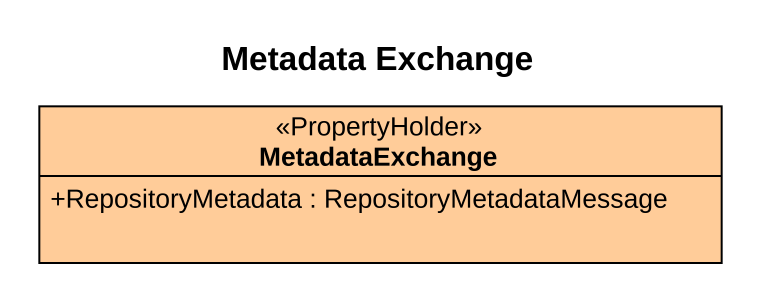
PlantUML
@startuml
title Metadata Exchange
hide circle
hide empty members
skinparam classAttributeIconSize 0
class MetadataExchange <<PropertyHolder>> #FFCC99 {
  +RepositoryMetadata : RepositoryMetadataMessage
}
@enduml
